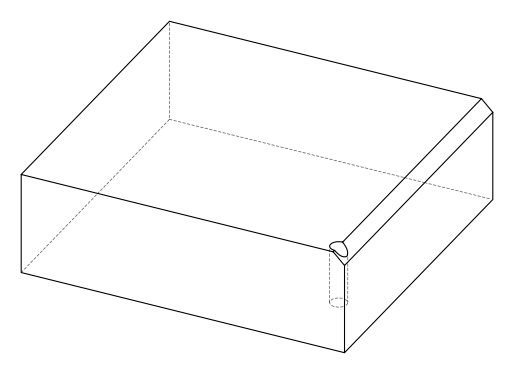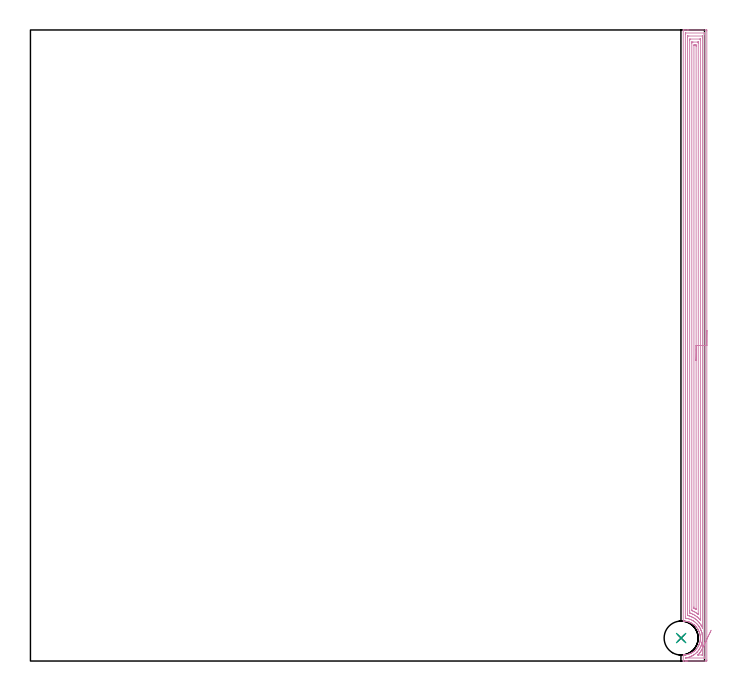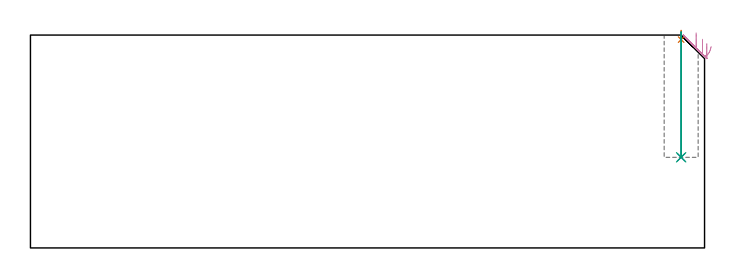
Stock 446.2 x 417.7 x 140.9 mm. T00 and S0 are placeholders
(PLAN: 4 operations, 3 tool changes, 20.7 min)
(1 SPOT_DRILL | STEP1POCKET | NXT0321_9005460120000 | 0.05 min | 180 mm3)
(2 DRILL_BLIND_HOLE_INTO_CENTER | STEP1POCKET | UGT0301_515 | 0.33 min | 8656 mm3)
(3 DRILL_TO_ENLARGE_BLIND_HOLE | STEP1POCKET | UGT0301_378 | 0.33 min | 23283 mm3)
(4 AREA_MILL | FG_CHAMFER_SURFACE | UGT0205_001 | 19.94 min | 49862 mm3)
(TOOL NXT0321_9005460120000 | NC Spot Drill, 142deg, 12mm, Carbide, Uncoated | D12 PA142 FL30 Z2)
(TOOL UGT0301_515 | Carbide Drill 12.0 mm | D12 PA118 FL101 Z2)
(TOOL UGT0301_378 | Twist Drill Flat Bottom 22.5 mm | D22.5 PA180 FL155 Z2)
(TOOL UGT0205_001 | Chamfer Mill 20 x 3 x 45 deg. | D20 FL50 Z2)
(OP 1 SPOT_DRILL)
G17 G21 G94 G90
T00 M6
G54
G17 G0 G90 X430.7 Y15.2 S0 M3
G43 Z150.9 H0
G94 G81 G98 Z137.9 F250. R143.9
G80
M5
M2
(OP 2 DRILL_BLIND_HOLE_INTO_CENTER)
G17 G21 G94 G90
T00 M6
G54
G17 G0 G90 X430.7 Y15.2 S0 M3
G43 Z150.9 H0
G94 G81 G98 Z60. F250. R142.9
G80
M5
M2
(OP 3 DRILL_TO_ENLARGE_BLIND_HOLE)
G17 G21 G94 G90
T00 M6
G54
G17 G0 G90 X430.7 Y15.2 S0 M3
G43 Z150.9 H0
G94 G73 G98 Z60. F250. Q20.225 R142.9
G80
M5
M2
(OP 4 AREA_MILL)
G17 G21 G94 G90
T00 M6
G54
G17 G0 G90 X447.7 Y218.85 S1061 M3
G43 Z150.9 H0
Z135.3
G94 G1 Y218.812 Z134.428 F250.
Y218.698 Z133.564
Y218.509 Z132.712
Y218.247 Z131.88
Y217.913 Z131.074
Y217.51 Z130.3
Y217.041 Z129.564
Y216.51 Z128.872
Y215.921 Z128.229
Y215.278 Z127.64
Y214.586 Z127.108
Y213.85 Z126.64
Y213.076 Z126.237
Y212.27 Z125.903
Y211.438 Z125.641
Y210.586 Z125.452
Y209.721 Z125.338
Y208.85 Z125.3
X447.699 Y0.623 Z125.301
X447.697 Y0.256 Z125.302
X447.693 Y0.01 Z125.305
X447.338 Y0.005 Z125.659
X446.728 Y0. Z126.269
X435.087 Z137.907
X434.556 Z138.441
X434.212 Z138.784
X433.681 Z139.315
X433.337 Z139.658
X432.385 Z140.615
X432.241 Y0.001 Z140.751
X432.161 Y0.005 Z140.83
X432.103 Y0.01 Z140.888
X432.1 Y0.176 Z140.9
Y3.751
X432.103 Y3.94 Z140.889
X432.263 Y3.952 Z140.73
X432.438 Y3.959 Z140.562
X432.513 Y3.961 Z140.487
X432.612 Y3.963 Z140.387
X433.056 Y3.993 Z139.94
X433.337 Y4.027 Z139.656
X433.947 Y4.098 Z139.051
X434.838 Y4.268 Z138.161
X434.935 Y4.29 Z138.064
X435.192 Y4.367 Z137.806
X435.525 Y4.467 Z137.468
X435.679 Y4.513 Z137.317
X435.728 Y4.528 Z137.27
X436.176 Y4.682 Z136.823
X436.618 Y4.864 Z136.379
X436.837 Y4.965 Z136.158
X437.039 Y5.056 Z135.961
X437.115 Y5.091 Z135.885
X437.275 Y5.165 Z135.721
X437.316 Y5.183 Z135.682
X437.36 Y5.207 Z135.639
X437.509 Y5.286 Z135.49
X437.958 Y5.544 Z135.042
X438.4 Y5.821 Z134.6
X438.776 Y6.077 Z134.224
X439.145 Y6.364 Z133.855
X439.29 Y6.478 Z133.709
X439.409 Y6.58 Z133.589
X439.462 Y6.627 Z133.534
X439.553 Y6.703 Z133.447
X439.756 Y6.878 Z133.243
X439.862 Y6.97 Z133.135
X439.9 Y7.008 Z133.096
X440.181 Y7.281 Z132.819
X440.722 Y7.863 Z132.277
X441.07 Y8.29 Z131.927
X441.415 Y8.756 Z131.585
X441.696 Y9.181 Z131.304
X441.982 Y9.65 Z131.017
X442.215 Y10.094 Z130.781
X442.373 Y10.417 Z130.626
X442.435 Y10.543 Z130.565
X442.585 Y10.9 Z130.411
X442.624 Y10.988 Z130.374
X442.671 Y11.107 Z130.329
X442.687 Y11.147 Z130.313
X442.761 Y11.347 Z130.233
X442.797 Y11.436 Z130.199
X442.851 Y11.587 Z130.147
X442.998 Y12.09 Z130.
X443.04 Y12.24 Z129.954
X443.067 Y12.33 Z129.929
X443.179 Y12.775 Z129.819
X443.268 Y13.223 Z129.73
X443.339 Y13.669 Z129.66
X443.347 Y13.737 Z129.652
X443.378 Y14.028 Z129.615
X443.389 Y14.116 Z129.606
X443.425 Y14.563 Z129.573
X443.43 Y14.718 Z129.566
X443.436 Y14.921 Z129.553
X443.437 Y14.957 Z129.551
X443.439 Y15.009 Z129.55
Y15.024
X443.438 Y15.269 Z129.552
Y15.364 Z129.55
X443.439 Y15.456 Z129.554
X443.436 Y15.531 Z129.558
X443.435 Y15.537 Z129.559
X443.421 Y15.815 Z129.568
X443.419 Y15.903 Z129.574
X443.384 Y16.35 Z129.615
X443.373 Y16.439 Z129.626
X443.339 Y16.709 Z129.658
X443.33 Y16.795 Z129.67
Y16.796
X443.256 Y17.243 Z129.744
X443.165 Y17.689 Z129.835
X443.053 Y18.137 Z129.947
X442.925 Y18.582 Z130.074
X442.851 Y18.813 Z130.147
X442.729 Y19.146 Z130.269
X442.698 Y19.224 Z130.299
X442.632 Y19.39 Z130.363
X442.599 Y19.476 Z130.398
X442.4 Y19.925 Z130.597
X442.186 Y20.369 Z130.814
X441.961 Y20.786 Z131.038
X441.877 Y20.929 Z131.122
X441.82 Y21.026 Z131.178
X441.725 Y21.177 Z131.273
X441.671 Y21.262 Z131.326
X441.378 Y21.693 Z131.622
X441.04 Y22.156 Z131.959
X441.005 Y22.197 Z131.995
X440.921 Y22.294 Z132.075
X440.858 Y22.369 Z132.14
X440.655 Y22.608 Z132.344
X440.601 Y22.667 Z132.397
X440.256 Y23.049 Z132.744
X440.181 Y23.125 Z132.819
X439.741 Y23.536 Z133.257
X439.714 Y23.56 Z133.285
X439.529 Y23.721 Z133.469
X439.462 Y23.779 Z133.533
X439.373 Y23.858 Z133.625
X439.277 Y23.942 Z133.722
X438.4 Y24.58 Z134.6
X438.202 Y24.712 Z134.797
X438.002 Y24.835 Z134.998
X437.51 Y25.11 Z135.49
X437.215 Y25.26 Z135.785
X437.067 Y25.335 Z135.932
X436.837 Y25.439 Z136.161
X436.619 Y25.539 Z136.38
X436.16 Y25.729 Z136.839
X436.137 Y25.736 Z136.862
X435.962 Y25.794 Z137.033
X435.727 Y25.872 Z137.269
X434.838 Y26.125 Z138.161
X434.565 Y26.179 Z138.433
X434.212 Y26.249 Z138.781
X433.946 Y26.302 Z139.049
X433.056 Y26.407 Z139.94
X432.613 Y26.436 Z140.384
X432.462 Y26.441 Z140.534
X432.209 Y26.449 Z140.787
X432.105 Y26.46 Z140.891
X432.1 Y26.539 Z140.9
Y417.524
X432.102 Y417.69 Z140.889
X432.24 Y417.697 Z140.752
X432.385 Y417.7 Z140.615
X432.648 Z140.351
X433.337 Z139.658
X434.556 Z138.44
X435.087 Z137.907
X435.697 Z137.298
X447.338 Z125.659
X447.607 Y417.697 Z125.391
X447.692 Y417.69 Z125.306
X447.699 Y417.602 Z125.299
X447.7 Y417.077 Z125.3
Y208.85
X446.286 Z126.714
X446.285 Y2.591 Z126.715
X446.284 Y2.41 Z126.716
X446.28 Y2.054 Z126.72
X446.279 Y2.018 Z126.721
X446.23 Y2.01 Z126.77
X446.123 Y2.005 Z126.877
X445.989 Y2.001 Z127.011
X433.738 Z139.262
X433.688 Y2.003 Z139.312
X433.585 Y2.008 Z139.415
X433.687 Y2.052 Z139.313
X434.44 Y2.177 Z138.56
X434.795 Y2.245 Z138.205
X435.087 Y2.304 Z137.913
X435.172 Y2.323 Z137.828
X435.483 Y2.41 Z137.517
X435.852 Y2.522 Z137.148
X435.962 Y2.559 Z137.038
X436.506 Y2.748 Z136.494
X436.837 Y2.881 Z136.163
X437.131 Y3.004 Z135.869
X437.712 Y3.263 Z135.288
X437.74 Y3.275 Z135.26
X437.798 Y3.304 Z135.202
X438.304 Y3.593 Z134.696
X438.587 Y3.761 Z134.413
X438.853 Y3.926 Z134.147
X439.274 Y4.197 Z133.726
X439.386 Y4.276 Z133.614
X439.462 Y4.333 Z133.538
X440.008 Y4.755 Z132.992
X440.338 Y5.038 Z132.662
X440.398 Y5.091 Z132.602
X440.823 Y5.489 Z132.177
X441.213 Y5.881 Z131.787
X441.263 Y5.933 Z131.737
X441.311 Y5.985 Z131.689
X441.679 Y6.402 Z131.321
X442.073 Y6.878 Z130.927
X442.077 Y6.884 Z130.923
X442.088 Y6.898 Z130.912
X442.448 Y7.405 Z130.552
X442.696 Y7.772 Z130.304
X442.762 Y7.875 Z130.238
X442.963 Y8.204 Z130.037
X443.129 Y8.495 Z129.871
X443.221 Y8.666 Z129.779
X443.432 Y9.081 Z129.568
X443.663 Y9.559 Z129.337
X443.697 Y9.631 Z129.303
X443.718 Y9.681 Z129.282
X443.838 Y9.966 Z129.162
X443.974 Y10.314 Z129.026
X444.026 Y10.453 Z128.974
X444.131 Y10.752 Z128.869
X444.308 Y11.347 Z128.692
X444.358 Y11.528 Z128.642
X444.517 Y12.14 Z128.483
X444.54 Y12.24 Z128.46
X444.557 Y12.32 Z128.443
X444.57 Y12.386 Z128.43
X444.705 Y13.142 Z128.295
X444.713 Y13.192 Z128.287
X444.796 Y13.943 Z128.204
X444.803 Y14.028 Z128.197
X444.846 Y14.786 Z128.154
X444.851 Y14.921 Z128.149
X444.843 Y15.683 Z128.157
X444.837 Y15.815 Z128.163
X444.781 Y16.639 Z128.219
X444.774 Y16.709 Z128.226
X444.713 Y17.208 Z128.287
X444.649 Y17.603 Z128.351
X444.643 Y17.638 Z128.357
X444.634 Y17.683 Z128.366
X444.456 Y18.496 Z128.544
X444.367 Y18.849 Z128.633
X444.212 Y19.39 Z128.789
X444.116 Y19.687 Z128.884
X443.941 Y20.178 Z129.059
X443.9 Y20.284 Z129.1
X443.838 Y20.434 Z129.162
X443.501 Y21.177 Z129.499
X443.147 Y21.883 Z129.853
X443.041 Y22.071 Z129.959
X442.963 Y22.204 Z130.037
X442.671 Y22.665 Z130.329
X442.466 Y22.965 Z130.534
X442.088 Y23.492 Z130.912
X441.794 Y23.858 Z131.206
X441.213 Y24.517 Z131.787
X440.991 Y24.752 Z132.009
X440.338 Y25.355 Z132.662
X440.005 Y25.646 Z132.995
X439.462 Y26.045 Z133.538
X438.768 Y26.539 Z134.232
X438.587 Y26.649 Z134.413
X438.333 Y26.799 Z134.667
X437.712 Y27.122 Z135.288
X437.069 Y27.433 Z135.931
X436.837 Y27.531 Z136.163
X436.678 Y27.595 Z136.322
X435.962 Y27.835 Z137.038
X435.406 Y28.001 Z137.594
X435.087 Y28.084 Z137.913
X434.284 Y28.254 Z138.716
X434.212 Y28.265 Z138.788
X433.797 Y28.327 Z139.203
X433.521 Y28.38 Z139.479
X433.519 Y28.416 Z139.481
X433.516 Y28.505 Z139.484
X433.515 Y28.683 Z139.485
X433.514 Y29.039 Z139.486
X433.515 Y415.109 Z139.485
X433.516 Y415.29 Z139.484
X433.52 Y415.646 Z139.48
X433.521 Y415.682 Z139.479
X433.57 Y415.69 Z139.43
X433.677 Y415.695 Z139.323
X433.811 Y415.699 Z139.189
X446.063 Z126.937
X446.229 Y415.693 Z126.771
X446.26 Y415.69 Z126.74
X446.279 Y415.68 Z126.721
X446.281 Y415.643 Z126.719
X446.284 Y415.472 Z126.716
X446.285 Y415.29 Z126.715
X446.286 Y414.577 Z126.714
Y208.85
X444.872 Z128.128
X444.871 Y22.071 Z128.129
X444.87 Y21.927 Z128.13
X444.869 Y21.912 Z128.131
X444.867 Y21.907 Z128.133
X444.858 Y21.917 Z128.142
X444.843 Y21.938 Z128.157
X444.782 Y22.071 Z128.218
X444.713 Y22.218 Z128.287
X444.332 Y22.965 Z128.668
X444.157 Y23.29 Z128.843
X443.838 Y23.832 Z129.162
X443.822 Y23.858 Z129.178
X443.793 Y23.904 Z129.207
X443.198 Y24.752 Z129.802
X442.963 Y25.068 Z130.037
X442.478 Y25.646 Z130.522
X442.088 Y26.089 Z130.912
X441.642 Y26.539 Z131.358
X441.213 Y26.936 Z131.787
X440.64 Y27.433 Z132.36
X440.338 Y27.659 Z132.662
X439.956 Y27.937 Z133.044
X439.462 Y28.289 Z133.538
X439.408 Y28.327 Z133.592
X438.89 Y28.629 Z134.11
X438.587 Y28.792 Z134.413
X437.755 Y29.22 Z135.245
X437.712 Y29.24 Z135.288
X437.676 Y29.257 Z135.324
X437.141 Y29.48 Z135.859
X436.837 Y29.592 Z136.163
X436.28 Y29.789 Z136.72
X435.962 Y29.878 Z137.038
X435.086 Y30.114 Z137.914
X434.935 Y30.163 Z138.065
X434.933 Y30.196 Z138.067
X434.931 Y30.274 Z138.069
X434.929 Y31.008 Z138.071
X434.928 Y31.17 Z138.072
Y412.771
X434.93 Y413.503 Z138.07
X434.933 Y413.66 Z138.067
X434.935 Y413.682 Z138.065
X434.944 Y413.69 Z138.056
X434.991 Y413.694 Z138.009
X435.087 Y413.697 Z137.913
X435.769 Y413.7 Z137.231
X444.713 Y413.699 Z128.287
X444.777 Y413.698 Z128.223
X444.828 Y413.694 Z128.172
X444.858 Y413.691 Z128.142
X444.865 Y413.663 Z128.135
X444.868 Y413.503 Z128.132
X444.87 Y413.342 Z128.13
X444.871 Y412.609 Z128.129
X444.872 Y412.447 Z128.128
Y208.85
X443.457 Z129.543
Y27.822
X443.455 Y27.433 Z129.545
X443.452 Y27.191 Z129.548
X443.451 Y27.139 Z129.549
X443.359 Y27.236 Z129.641
X443.173 Y27.433 Z129.827
X442.963 Y27.66 Z130.037
X442.294 Y28.327 Z130.706
X442.088 Y28.516 Z130.912
X441.283 Y29.22 Z131.717
X441.213 Y29.275 Z131.787
X441.014 Y29.423 Z131.986
X440.338 Y29.903 Z132.662
X440.033 Y30.114 Z132.967
X439.462 Y30.458 Z133.538
X438.748 Y30.844 Z134.252
X438.587 Y30.924 Z134.413
X438.419 Y31.008 Z134.581
X437.712 Y31.324 Z135.288
X437.199 Y31.532 Z135.801
X436.661 Y31.722 Z136.339
X436.479 Y31.788 Z136.521
X436.35 Y31.837 Z136.65
X436.348 Y31.901 Z136.652
X436.344 Y32.405 Z136.656
X436.343 Y32.795 Z136.657
Y33.3
Y410.822
X436.344 Y411.325 Z136.656
X436.346 Y411.495 Z136.654
X436.35 Y411.628 Z136.65
X436.359 Y411.69 Z136.641
X436.852 Y411.7 Z136.148
X442.978 Z130.022
X443.389 Y411.693 Z129.611
X443.439 Y411.69 Z129.561
X443.451 Y411.683 Z129.549
X443.453 Y411.668 Z129.547
X443.456 Y411.61 Z129.544
X443.457 Y411.556 Z129.543
Y411.21
Y208.85
X442.043 Z130.957
Y31.054
X442.042 Y31.008 Z130.958
X442.038 Y30.945 Z130.962
X442.036 Y30.93 Z130.964
X441.989 Y30.958 Z131.011
X441.922 Y31.008 Z131.078
X441.213 Y31.516 Z131.787
X440.668 Y31.901 Z132.332
X440.338 Y32.105 Z132.662
X439.856 Y32.393 Z133.144
X439.462 Y32.6 Z133.538
X439.085 Y32.795 Z133.915
X438.587 Y33.03 Z134.413
X438.163 Y33.228 Z134.837
X437.917 Y33.33 Z135.083
X437.854 Y33.356 Z135.146
X437.791 Y33.386 Z135.209
X437.764 Y33.4 Z135.236
X437.762 Y33.416 Z135.238
X437.76 Y33.46 Z135.24
X437.757 Y33.643 Z135.243
Y33.689
Y409.034
X437.759 Y409.458 Z135.241
X437.762 Y409.669 Z135.238
X437.763 Y409.688 Z135.237
X437.786 Y409.691 Z135.214
X437.842 Y409.696 Z135.158
X437.936 Y409.699 Z135.064
X438.587 Y409.7 Z134.413
X441.436 Z131.564
X441.94 Y409.697 Z131.06
X441.992 Y409.695 Z131.008
X442.029 Y409.69 Z130.972
X442.037 Y409.683 Z130.963
X442.038 Y409.663 Z130.962
X442.041 Y409.469 Z130.959
X442.043 Y409.08 Z130.957
Y208.85
X440.629 Z132.371
X440.628 Y34.582 Z132.372
X440.627 Y34.287 Z132.373
X440.624 Y34.186 Z132.376
X440.621 Y34.123 Z132.379
X439.748 Y34.582 Z133.252
X439.462 Y34.724 Z133.538
X439.193 Y34.857 Z133.807
X439.18 Y34.871 Z133.82
X439.176 Y34.874 Z133.824
X439.172 Y35.476 Z133.828
X439.171 Y35.773 Z133.829
Y407.544
X439.173 Y407.644 Z133.827
X439.176 Y407.678 Z133.824
X439.178 Y407.69 Z133.822
X439.186 Y407.693 Z133.814
X439.241 Y407.697 Z133.759
X439.462 Y407.699 Z133.538
X439.894 Y407.7 Z133.106
X440.338 Y407.699 Z132.662
X440.485 Y407.697 Z132.515
X440.603 Y407.693 Z132.397
X440.617 Y407.691 Z132.383
X440.622 Y407.679 Z132.378
X440.625 Y407.629 Z132.375
X440.627 Y407.544 Z132.373
X440.629 Y407.247 Z132.371
Y406.949
Y208.85
Y207.978 Z132.409
Y207.113 Z132.523
Y206.262 Z132.712
Y205.43 Z132.974
Y204.624 Z133.308
Y203.85 Z133.711
Y203.114 Z134.18
Y202.422 Z134.711
Y201.779 Z135.3
Y201.189 Z135.943
Y200.658 Z136.635
Y200.19 Z137.371
Y199.787 Z138.145
Y199.453 Z138.951
Y199.191 Z139.783
Y199.002 Z140.635
Y198.888 Z141.5
Y198.85 Z142.371
G0 Z150.9
X444.862 Y18.496
Z138.138
G1 Y18.458 Z137.266
Y18.345 Z136.401
X444.863 Y18.157 Z135.549
Y17.895 Z134.717
Y17.562 Z133.911
Y17.16 Z133.137
X444.864 Y16.692 Z132.4
Y16.162 Z131.708
X444.865 Y15.573 Z131.064
Y14.93 Z130.474
X444.866 Y14.238 Z129.943
X444.867 Y13.503 Z129.473
Y12.73 Z129.07
X444.868 Y11.924 Z128.735
X444.869 Y11.092 Z128.472
Y10.241 Z128.283
X444.87 Y9.376 Z128.168
X444.871 Y8.504 Z128.129
X444.872 Y4.929 Z128.128
X444.87 Y4.197 Z128.13
X444.867 Y4.04 Z128.133
X444.865 Y4.018 Z128.135
X444.856 Y4.01 Z128.144
X444.809 Y4.006 Z128.191
X444.713 Y4.003 Z128.287
X444.031 Y4. Z128.969
X442.281 Z130.719
X441.895 Z131.105
X441.83 Y4.002 Z131.17
X441.808 Y4.004 Z131.192
X441.816 Y4.017 Z131.184
X441.882 Y4.09 Z131.118
X442.035 Y4.252 Z130.965
X442.088 Y4.309 Z130.912
X442.452 Y4.719 Z130.548
X442.774 Y5.091 Z130.226
X442.86 Y5.196 Z130.14
X442.963 Y5.328 Z130.037
X443.24 Y5.702 Z129.76
X443.445 Y5.985 Z129.555
X443.605 Y6.222 Z129.395
X443.838 Y6.577 Z129.162
X443.952 Y6.761 Z129.048
X444.022 Y6.878 Z128.978
X444.276 Y7.324 Z128.724
X444.513 Y7.772 Z128.487
X444.581 Y7.907 Z128.419
X444.713 Y8.176 Z128.287
X444.871 Y8.504 Z128.129
X445.224 Y9.238 Z127.817
X445.588 Y9.994 Z127.578
X445.959 Y10.766 Z127.412
X446.335 Y11.548 Z127.322
X446.713 Y12.334 Z127.308
X447.091 Y13.118 Z127.37
X447.464 Y13.895 Z127.507
X447.831 Y14.657 Z127.719
X448.188 Y15.4 Z128.004
X448.534 Y16.118 Z128.36
X448.864 Y16.805 Z128.783
X449.178 Y17.457 Z129.272
X449.471 Y18.067 Z129.822
X449.743 Y18.632 Z130.428
X449.991 Y19.147 Z131.087
X450.213 Y19.608 Z131.794
X450.407 Y20.013 Z132.542
X450.573 Y20.357 Z133.327
G0 Z150.9
M5
M2
